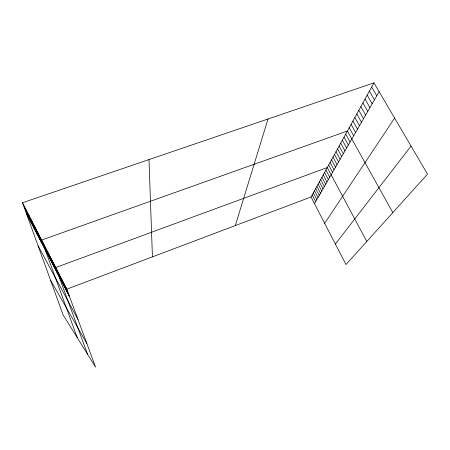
<?xml version="1.0" encoding="UTF-8"?>
<svg xmlns="http://www.w3.org/2000/svg" width="450" height="450" viewBox="0 0 450 450"><rect width="100%" height="100%" fill="white"/><g stroke="black" fill="none" stroke-linecap="round" stroke-linejoin="round"><path stroke-width="0.67" d="M235.311 225.568L268.014 118.991M311.04 196.987L373.956 82.862L427.5 174.127L345.999 264.566L311.04 196.987L66.819 289.164L22.5 202.731L373.956 82.862M314.477 203.636L379.153 91.716M324.658 223.312L394.622 118.086M335.374 244.024L411.053 146.093M371.649 87.041L376.779 95.822M369.394 91.136L374.456 99.844M367.183 95.141L372.184 103.781M365.017 99.067L369.956 107.629M362.902 102.909L367.774 111.403M50.552 280.226L86.805 343.384M360.827 106.672L365.642 115.099M358.796 110.362L363.549 118.716M356.799 113.974L361.502 122.259M354.848 117.517L359.494 125.736M352.935 120.988L357.525 129.144M351.056 124.391L355.59 132.486M349.217 127.733L353.7 135.759M392.811 212.614L347.411 131.006L41.636 240.058L77.259 337.669M345.69 134.128L350.077 142.031M344.002 137.194L348.339 145.035M342.343 140.197L346.635 147.988M340.718 143.151L344.959 150.885M339.114 146.053L343.316 153.731M337.545 148.905L341.702 156.527M335.998 151.706L340.116 159.272M334.485 154.463L338.552 161.972M332.989 157.168L337.022 164.621M38.093 245.807L77.991 319.478M331.526 159.829L335.514 167.231M330.081 162.439L334.035 169.791M328.663 165.015L332.578 172.316M366.789 241.493L327.268 167.541L55.727 267.536L87.547 354.234M325.901 170.032L329.738 177.232M324.551 172.479L328.348 179.629M323.224 174.887L326.987 181.986M321.919 177.255L325.648 184.309M320.631 179.584L324.326 186.593M319.365 181.879L323.027 188.843M318.122 184.14L321.75 191.053M316.896 186.362L320.49 193.23M315.686 188.556L319.252 195.379M314.499 190.71L318.032 197.488M313.329 192.836L316.828 199.569M26.409 213.536L69.638 296.814M312.176 194.923L315.647 201.617M66.819 289.164L95.563 367.138L63.079 314.837L22.5 202.731M66.049 287.668L68.889 295.369M65.267 286.144L68.13 293.906M64.474 284.591L67.354 292.416M63.664 283.016L66.566 290.897M62.843 281.413L65.767 289.356M62.01 279.782L64.952 287.786M61.155 278.123L64.125 286.194M60.289 276.435L63.281 284.569M59.411 274.719L62.426 282.915M58.517 272.97L61.549 281.233M57.6 271.192L60.66 279.523M56.672 269.381L59.754 277.779M54.765 265.657L57.898 274.191M53.781 263.739L56.936 272.351M52.779 261.793L55.963 270.472M51.761 259.802L54.973 268.56M50.726 257.777L53.961 266.608M49.663 255.713L52.926 264.617M48.589 253.609L51.874 262.592M47.486 251.46L50.799 260.522M46.361 249.272L49.708 258.418M45.219 247.039L48.589 256.264M44.049 244.761L47.447 254.07M42.857 242.432L46.288 251.826M40.359 237.561L43.847 247.129M39.049 235.007L42.57 244.671M37.71 232.397L41.265 242.156M36.343 229.731L39.932 239.58M34.942 227.002L38.565 236.953M33.514 224.213L37.17 234.259M32.051 221.355L35.741 231.508M30.549 218.43L34.279 228.69M29.019 215.443L32.777 225.804M27.444 212.377L31.247 222.846M25.836 209.239L29.672 219.819M24.188 206.027L28.063 216.72M148.984 159.593L152.426 256.854"/></g></svg>
